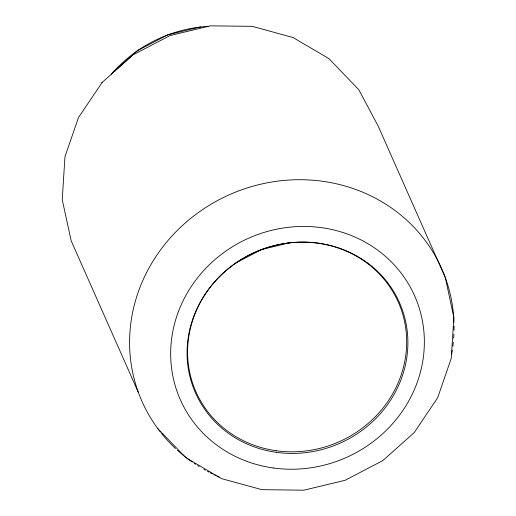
<?xml version="1.0" encoding="UTF-8"?>
<svg xmlns="http://www.w3.org/2000/svg" width="516" height="516" viewBox="0 0 516 516"><rect width="100%" height="100%" fill="white"/><g stroke="black" fill="none" stroke-linecap="round" stroke-linejoin="round"><path stroke-width="0.77" d="M453.854 317.927L451.236 358.381L437.684 397.707L414.213 432.608L382.698 460.672L345.049 480.312L303.84 490.2L261.87 489.652L221.558 478.642L185.928 457.724M102.207 82.36L78.561 117.384L64.971 156.632L62.23 199.679L71.202 240.875L138.359 392.437M112.32 73.053L137.585 50.562L167.758 34.817L200.788 26.897M101.865 82.67L133.141 54.819L170.087 35.54L210.528 25.839L252.292 26.342L293.133 37.578L328.866 58.585L358.775 89.681L378.105 125.956L445.269 277.518M236.018 262.831L261.515 249.531L289.431 242.836M157.522 428.319L185.547 457.35M445.437 278.085L453.835 317.359M160.541 432.195A163.901 153.516 -23.9 0 1 239.147 190.733A163.901 153.516 -23.9 0 1 453.964 322.319M454.048 326.293A163.901 153.516 -23.9 0 1 454.028 330.285M453.899 334.284A163.901 153.516 -23.9 0 1 453.661 338.296M453.312 342.295A163.901 153.516 -23.9 0 1 452.861 346.288M452.306 350.261A163.901 153.516 -23.9 0 1 451.642 354.208M219.074 476.978A163.901 153.516 -23.9 0 1 216.862 475.997M215.398 475.326A163.901 153.516 -23.9 0 1 213.934 474.636M212.476 473.933A163.901 153.516 -23.9 0 1 210.309 472.85M208.864 472.108A163.901 153.516 -23.9 0 1 207.432 471.353M205.297 470.186A163.901 153.516 -23.9 0 1 203.885 469.392M199.021 466.496A163.901 153.516 -23.9 0 1 197.647 465.638M195.622 464.323A163.901 153.516 -23.9 0 1 194.28 463.433M192.294 462.072A163.901 153.516 -23.9 0 1 187.766 458.795M186.502 457.834A163.901 153.516 -23.9 0 1 177.369 450.204M175.601 448.585A163.901 153.516 -23.9 0 1 161.521 433.427M111.269 74.388A130.554 122.286 -23.9 0 1 208.077 26.361M273.183 467.967A128.142 120.028 -23.9 0 0 417.489 302.911A128.142 120.028 -23.9 0 0 201.859 272.629A128.142 120.028 -23.9 0 0 273.183 467.967M276.305 452.326A111.54 104.477 -23.9 0 0 401.912 308.652A111.54 104.477 -23.9 0 0 214.217 282.291A111.54 104.477 -23.9 0 0 276.305 452.326M276.125 450.726A110.663 103.658 -23.9 0 0 400.745 308.187A110.663 103.658 -23.9 0 0 214.533 282.033A110.663 103.658 -23.9 0 0 276.125 450.726"/></g></svg>
